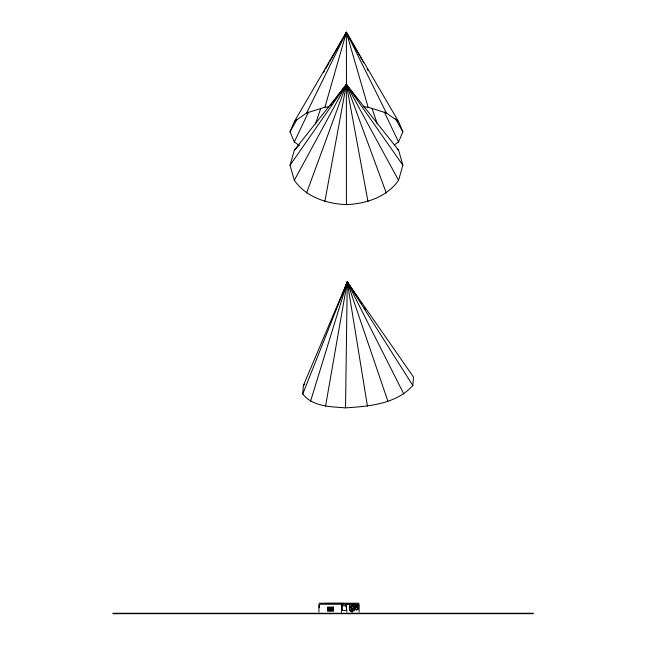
<?xml version="1.0" encoding="UTF-8"?>
<svg xmlns="http://www.w3.org/2000/svg" width="646" height="646" viewBox="0 0 646 646"><rect width="100%" height="100%" fill="white"/><g stroke="black" fill="none" stroke-linecap="round" stroke-linejoin="round"><path stroke-width="0.97" d="M318.938 612.037L318.938 604.26L359.119 604.26L359.119 612.037M319.229 607.741L319.229 605.488M330.881 609.259L330.881 607.369M332.31 610.179L332.31 607.361M341.468 612.182L341.468 604.26L341.468 605.48M346.563 607.224L346.159 605.706M346.345 605.254L346.345 607.224A1.688 1.155 -90 0 0 346.498 608.072M350.084 604.147C350.746 613.458 348.856 611.738 349.526 603.857L354.21 603.816L354.21 610.373L354.161 603.816M351.804 604.26L351.804 606.368L352.175 604.26M354.121 604.26L354.145 610.373L349.583 610.365M357.206 607.232L357.206 605.254M356.972 605.617L357.077 607.418L356.535 607.418L356.188 605.617A1.865 1.357 -90 0 0 355.429 608.484A1.865 1.357 -90 0 0 357.658 608.484A1.865 1.357 -90 0 0 356.891 605.617L357.077 604.68L356.309 605.108A2.406 1.744 -90 0 0 355.389 608.831A2.406 1.744 -90 0 0 358.247 608.758A2.406 1.744 -90 0 0 357.214 605.084L356.899 605.06M345.537 407.868L347.265 281.922L413.48 376.981L412.834 385.533C396.176 404.13 368.963 406.342 345.537 407.868C330.704 406.649 312.898 406.827 302.732 394.076L303.378 385.533L347.265 281.922L357.844 297.814M351.941 610.736L351.69 610.648A0.921 0.67 -90 0 0 351.117 611.092L351.109 611.261M325.552 406.164L347.265 281.922L412.834 385.533M324.825 201.625L346.369 84.448L398.59 150.171L402.87 165.239L398.558 180.315C386.688 197.151 366.225 203.756 346.409 204.62C326.61 203.765 306.164 197.159 294.318 180.315L290.038 165.239L294.35 150.171L346.369 84.448L357.884 99.694M351.287 611.092L351.739 610.898M351.513 611.092L351.965 610.898M346.845 283.877L347.265 281.922L349.131 285.492M351.101 610.777L351.343 610.518A1.203 0.824 90 0 1 352.425 609.299M299.179 145.431L294.293 141.975L290.03 131.8L294.35 121.618L306.6 112.985L324.922 107.22L346.369 32.3L398.59 121.618L402.862 131.8L398.534 141.975L394.456 144.857M310.516 401.327L347.265 281.922L403.855 394.076M315.506 123.895L320.65 108.625M345.085 36.119L346.369 32.3L359.749 55.863M306.535 193.089L346.369 84.448L402.87 165.239M343.123 293.219L344.156 290.393M344.851 288.512L347.265 281.922L387.915 401.327M302.732 394.076L347.265 281.922L367.437 406.164M294.293 141.975L308.497 112.065M344.221 36.83L346.369 32.3L386.381 112.985L398.59 121.618M345.053 87.17L346.369 84.448L398.558 180.315M306.6 112.985L346.369 32.3L349.389 38.647M294.318 180.315L346.369 84.448L347.701 87.17M332.068 610.268L332.625 607.967M328.685 607.967L332.948 607.967L332.948 609.267L332.391 610.268L329.016 610.268L328.62 607.369M290.03 131.8L296.95 119.575M323.638 72.449L324.623 70.705M325.616 68.961L329.072 62.848M330.058 61.104L346.369 32.3L347.015 34.206M294.35 121.618L346.369 32.3L368.099 107.22L386.381 112.985M354.145 604.188L350.051 604.22M290.038 165.239L346.369 84.448L386.316 193.089M330.704 105.306L331.907 103.707M333.11 102.1L334.321 100.493M335.524 98.886L336.728 97.288M337.931 95.681L346.369 84.448L368.002 201.625M294.35 150.171L299.114 145.205M303.378 385.533L304.759 384.217M319.237 603.219L358.821 603.219M351.416 610.478L351.497 610.462A1.203 0.824 -90 0 1 352.32 609.259M352.482 611.407L353.079 611.189L352.482 610.93M356.535 605.06L356.132 605.108A2.406 1.744 -90 0 0 355.203 608.831A2.406 1.744 -90 0 0 358.07 608.758A2.406 1.744 -90 0 0 357.036 605.084M324.922 107.22L328.846 106.848M325.156 603.372L343.535 603.372M349.744 604.147L354.121 604.147M356.342 605.609L356.358 605.06M341.669 605.706L346.563 605.706L346.563 604.26L346.474 610.373M352.474 605.706L352.256 604.26M349.381 607.224L351.61 607.224M328.685 609.267L329.339 610.268M330.267 609.259L331.632 609.259L331.632 607.369M342.025 610.373L346.805 610.373L346.805 612.037M349.639 610.478L352.611 610.478M329.525 610.745L331.511 610.745M350.899 611.092L352.716 610.93M350.883 611.261L352.716 611.407M351.771 611.326L352.555 611.536L352.078 611.77M363.189 106.76L368.099 107.22M351.965 611.665L351.545 611.326M397.233 148.75L398.59 150.171M360.621 301.997L361.736 303.668M364.514 307.851L365.628 309.523M360.743 57.607L361.728 59.359M362.721 61.104L363.714 62.848M367.178 68.961L368.172 70.705M395.425 118.703L402.862 131.8M384.313 112.065L398.534 141.975M372.12 108.625L377.272 123.895M346.716 34.286L346.369 32.3L346.474 85.224M346.369 84.448L346.409 204.62M352.312 611.536L352.312 611.835A0.824 0.598 -90 0 1 351.65 611.261M351.909 604.26L351.909 610.373M350.18 610.478L350.18 610.995M346.805 603.816L346.805 604.26M346.345 604.26L346.345 605.706M342.356 604.26L342.356 610.373M333.296 607.151L333.296 611.035M331.018 607.369L331.018 609.259M330.13 607.369L330.13 609.259L329.323 609.259L329.323 607.369M329.517 607.369L329.517 609.259M329.008 607.967L329.008 609.267M327.934 607.151L327.934 611.035M351.206 607.224A1.284 0.88 -90 0 1 352.401 606.449M352.45 608.807A1.26 0.864 -90 0 1 351.577 607.539A1.26 0.864 -90 0 1 352.45 606.279M346.159 607.224A1.688 1.155 -90 0 1 346.506 606.069M352.49 608.75A1.26 0.864 -90 0 1 351.392 607.224M351.367 610.955A1.227 0.848 -90 0 1 352.458 609.889M351.343 611.092A0.921 0.67 -90 0 1 351.917 610.648M351.481 610.955A1.227 0.848 -90 0 1 352.32 609.832M352.013 611.778A0.824 0.598 -90 0 1 351.424 611.261M333.457 607.151L327.772 607.151L327.772 611.035L333.457 611.035L333.457 607.151M533.055 613.256L112.945 613.256L112.945 613.7L533.055 613.7L533.055 613.256"/></g></svg>
